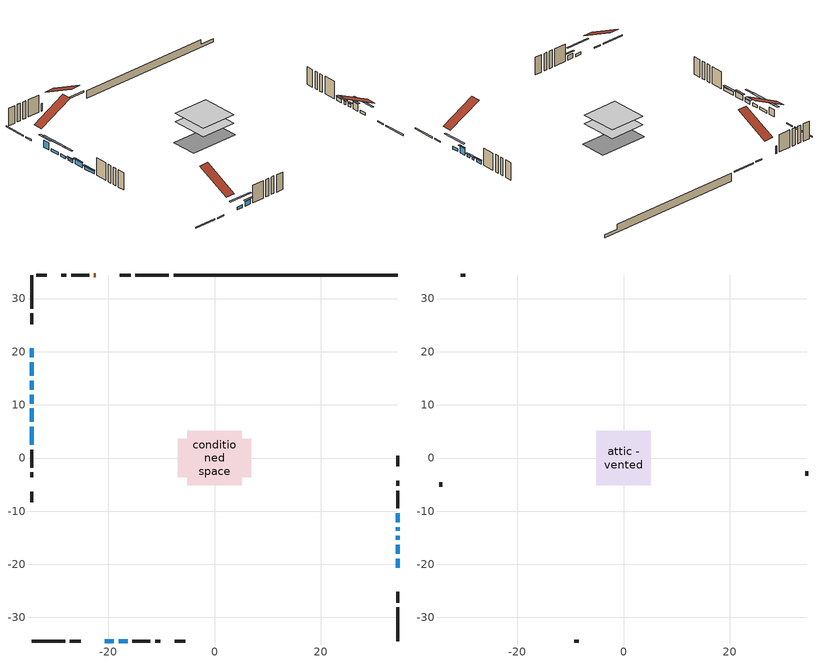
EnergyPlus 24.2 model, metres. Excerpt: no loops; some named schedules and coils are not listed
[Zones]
conditioned space
 floor adiabatic (AdiabaticFloorConstruction): -5.08,-5.08 -5.08,5.08 5.08,5.08 5.08,-5.08 z3.6
 floor foundation (Slab1 construction): -6.87,-3.64 -6.87,3.64 6.87,3.64 6.87,-3.64 z-0.97
 wall outside (RimJoist1 construction): -8.56,34.43 -14.87,34.43 / -34.43,-34.43 -28.12,-34.43 / -34.43,34.43 -34.43,28.12 / 34.43,-34.43 34.43,-28.12 z1.16:1.46
 wall outside (RimJoist2 construction): -15.8,34.43 -17.8,34.43 / -27.19,-34.43 -25.19,-34.43 / -34.43,27.19 -34.43,25.19 / 34.43,-27.19 34.43,-25.19 z1.16:1.46
 wall outside (AdiabaticWallConstruction 1): -22.34,34.43 -22.68,34.43 z1.16:3.19
 wall outside (AdiabaticWallConstruction): -34.43,20.65 -34.43,18.92 / 34.43,-18.04 34.43,-16.32 z1.16:3.14; 34.43,-20.65 34.43,-18.97 / -20.65,-34.43 -18.97,-34.43 / -34.43,17.99 -34.43,15.45 / -34.43,14.53 -34.43,12.85 z1.16:1.87; 34.43,-15.39 34.43,-14.62 / 34.43,-13.7 34.43,-13.03 / 34.43,-12.11 34.43,-10.43 z1.16:2.08; -18.04,-34.43 -16.37,-34.43 z1.16:2.48; -34.43,11.92 -34.43,10.24 z1.16:1.97; -34.43,9.31 -34.43,6.77 z1.16:2.63; -34.43,5.85 -34.43,2.49 z1.16:2.07
 wall outside (Wall1 construction): -23.61,34.43 -26.97,34.43 / -15.44,-34.43 -12.08,-34.43 / -34.43,1.56 -34.43,-1.79 / 34.43,-9.5 34.43,-6.14 z1.16:6.04
 wall outside (Wall2 construction): -27.9,34.43 -28.82,34.43 / -11.15,-34.43 -10.23,-34.43 / -34.43,-2.72 -34.43,-3.64 / 34.43,-5.21 34.43,-4.29 z1.16:6.04
 wall outside (Wall4 construction): -31.54,34.43 -33.5,34.43 / -7.51,-34.43 -5.55,-34.43 / -34.43,-6.36 -34.43,-8.33 / 34.43,-1.57 34.43,0.39 z1.16:6.04
 wall foundation (FoundationWall1 construction): -7.63,34.43,-0.97 -7.63,34.43,1.16 30.22,34.43,1.16 30.22,34.43,-0.12 34.43,34.43,-0.12 34.43,34.43,-0.97
 window (WindowConstruction 7): -34.43,20.65 -34.43,18.92 z1.16:3.14
 window (WindowConstruction 9): 34.43,-20.65 34.43,-18.97 z1.16:1.87
 window (WindowConstruction 10): -20.65,-34.43 -18.97,-34.43 z1.16:1.87
 window (WindowConstruction 11): -34.43,17.99 -34.43,15.45 z1.16:1.87
 window (WindowConstruction 12): -34.43,14.52 -34.43,12.85 z1.16:1.87
 window (WindowConstruction 8): 34.43,-18.04 34.43,-16.32 z1.16:3.14
 window (WindowConstruction): 34.43,-15.39 34.43,-14.62 z1.16:2.07
 window (WindowConstruction 1): 34.43,-13.7 34.43,-13.03 z1.16:2.07
 window (WindowConstruction 2): 34.43,-12.11 34.43,-10.43 z1.16:2.07
 window (WindowConstruction 3): -18.04,-34.43 -16.37,-34.43 z1.16:2.48
 window (WindowConstruction 4): -34.43,11.92 -34.43,10.24 z1.16:1.97
 window (WindowConstruction 5): -34.43,9.31 -34.43,6.77 z1.16:2.63
 window (WindowConstruction 6): -34.43,5.85 -34.43,2.49 z1.16:2.07
 door (Door): -22.34,34.43 -22.68,34.43 z1.16:3.19
 ceiling adiabatic (AdiabaticFloorConstruction): 5.08,-5.08 5.08,5.08 -5.08,5.08 -5.08,-5.08 z3.6
attic - vented
 floor to conditioned space (Floor1 construction Reversed): -5.08,-5.08 -5.08,5.08 5.08,5.08 5.08,-5.08 z6.04
 wall outside (Wall3 construction): -29.74,34.43 -30.61,34.43 / -9.3,-34.43 -8.44,-34.43 / -34.43,-4.57 -34.43,-5.44 / 34.43,-3.37 34.43,-2.5 z1.16:6.04
 roof outside (Roof1 construction): -21.41,34.43,6.04 -21.41,24.82,10.84 -18.73,24.82,10.84 -18.73,34.43,6.04; -21.58,-34.43,6.04 -21.58,-24.82,10.84 -24.27,-24.82,10.84 -24.27,-34.43,6.04; -34.43,21.58,6.04 -24.82,21.58,10.84 -24.82,24.27,10.84 -34.43,24.27,6.04; 34.43,-21.58,6.04 24.82,-21.58,10.84 24.82,-24.27,10.84 34.43,-24.27,6.04
shading: -34.43,17.7 -34.43,21.87 -35.04,21.87 -35.04,17.7 z4.36; 34.43,-16.33 34.43,-23.29 34.84,-23.29 34.84,-16.33 z4.51; -16.33,-34.43 -23.29,-34.43 -23.29,-34.84 -16.33,-34.84 z4.51; -34.43,12.81 -34.43,20.63 -34.84,20.63 -34.84,12.81 z4.51; -34.43,10.21 -34.43,17.16 -34.84,17.16 -34.84,10.21 z4.51; 34.43,-16.11 34.43,-18.24 34.84,-18.24 34.84,-16.11 z3.34; 34.43,-14.42 34.43,-15.59 34.84,-15.59 34.84,-14.42 z2.28; 34.43,-12.83 34.43,-13.9 34.84,-13.9 34.84,-12.83 z2.28; 34.43,-10.23 34.43,-12.31 34.84,-12.31 34.84,-10.23 z2.28; -15.86,-34.43 -18.55,-34.43 -18.55,-34.84 -15.86,-34.84 z2.99; -34.43,10.04 -34.43,12.12 -35.04,12.12 -35.04,10.04 z2.17; -34.43,6.57 -34.43,9.51 -34.84,9.51 -34.84,6.57 z2.83; -34.43,2.29 -34.43,6.05 -34.84,6.05 -34.84,2.29 z2.28
[Building]
Building 1: Terrain=Suburbs
[Site:Location]
Bathurst AP_NB: Latitude {deg}=47.63; Longitude {deg}=-65.74; Time Zone {hr}=-4; Elevation {m}=59; Keep Site Location Information=Yes
[Site:GroundTemperature:Shallow]
0.0375368, -2.14911, -2.32423, -1.28655, 2.87914, 7.02543, 10.62, 12.8971, 13.0906, 11.2385, 7.7356, 3.71651
[Site:WaterMainsTemperature]
Calculation Method=Schedule; Temperature Schedule=mains temperature schedule
[Material] Roughness=Rough; Thermal Absorptance=0.9
Name | Thickness {m} | Conductivity {W/m-K} | Density {kg/m3} | Specific Heat {J/kg-K} | Solar Absorptance | Visible Absorptance
asphalt or fiberglass shingles | 0.00635 | 0.162714 | 1121.4 | 1465.45 | 0.4 | 0.4
ceiling loosefill ins | 0.254 | 0.0480833 | 16.02 | 1046.75 | 0.7 | 0.7
ceiling stud and cavity | 0.1397 | 0.240414 | 65.682 | 1177.47 | 0.7 | 0.7
concrete 4.0 in. | 0.1016 | 1.803125 | 2242.8 | 837.4 | 0.7 | 0.7
concrete 8.0 in. | 0.2032 | 1.803125 | 2242.8 | 837.4 | 0.7 | 0.7
door material | 0.04445 | 0.0451087 | 512.64 | 1214.23 | 0.7 | 0.7
floor covering | 0.0127 | 0.0433444 | 54.468 | 1339.84 | 0.6 | 0.6
floor rigid ins; wall rigid ins | 0.512978 | 0.029427 | 32.04 | 1214.23 | 0.7 | 0.7
floor stud and cavity | 0.1397 | 1.75129 | 37.0049 | 1207.88 | 0.7 | 0.7
furniture material conditioned space 1 | 0.1524 | 0.115458 | 640.8 | 1214.23 | 0.6 | 0.6
gypsum board | 0.0127 | 0.160291 | 801 | 837.4 | 0.6 | 0.6
osb sheathing 0.5 in. | 0.0127 | 0.115458 | 512.64 | 1214.23 | 0.7 | 0.7
osb sheathing 0.75 in. | 0.01905 | 0.115458 | 512.64 | 1214.23 | 0.7 | 0.7
osb sheathing 2.0 in. | 0.0508 | 0.115458 | 512.64 | 1214.23 | 0.7 | 0.7
rim joist rigid ins | 0.051816 | 0.029427 | 32.04 | 1214.23 | 0.7 | 0.7
rim joist stud and cavity | 0.0508 | 0.0292424 | 125.044 | 1163.47 | 0.6 | 0.6
rim joist stud and cavity 1 | 0.0508 | 0.289717 | 125.044 | 1163.47 | 0.6 | 0.6
wall stud and cavity | 0.1397 | 0.0932297 | 139.0536 | 1170.24 | 0.7 | 0.7
wall stud and cavity 1 | 0.1397 | 0.0856786 | 139.0536 | 1170.24 | 0.7 | 0.7
wall stud and cavity 2 | 0.0889 | 6.1454 | 50.32683 | 1063.81 | 0.6 | 0.6
wall stud and cavity 3 | 0.1397 | 0.103639 | 139.0536 | 1170.24 | 0.7 | 0.7
wall stud and cavity 4 | 0.0889 | 0.380278 | 52.3479 | 1209.89 | 0.7 | 0.7
wall stud and cavity 5 | 0.0889 | 0.391764 | 83.0341 | 1211.67 | 0.7 | 0.7
wood siding | 0.0254 | 0.102417 | 544.68 | 1172.36 | 0.4 | 0.4
wood siding 1 | 0.00254 | 0.102417 | 544.68 | 1172.36 | 0.4 | 0.4
wood siding 2; wood siding 3; wood siding 4 | 0.0254 | 0.102417 | 544.68 | 1172.36 | 0.7 | 0.7
[WindowMaterial:SimpleGlazingSystem]
Name | U-Factor {W/m2-K} | Solar Heat Gain Coefficient
WindowMaterial | 3.03092 | 0.49
WindowMaterial 1 | 2.17354 | 0.44
WindowMaterial 2 | 2.038402 | 0.53
WindowMaterial 3 | 2.95426 | 0.6
WindowMaterial 4 | 2.93325 | 0.66
WindowMaterial 5 | 1.94528 | 0.59
WindowMaterial 6 | 2.88613 | 0.7
WindowMaterial 7 | 2.989467 | 0.54
WindowMaterial 8 | 2.97187 | 0.57
[Construction]
AdiabaticFloorConstruction: floor stud and cavity, floor rigid ins, osb sheathing 0.75 in., floor covering
AdiabaticWallConstruction: wood siding 3, wall rigid ins, wall stud and cavity 4, gypsum board
AdiabaticWallConstruction 1: wood siding 4, wall rigid ins, wall stud and cavity 4, gypsum board
Door: door material
Floor1 construction Reversed: gypsum board, ceiling stud and cavity, ceiling loosefill ins
FoundationWall1 construction: concrete 8.0 in.
furniture construction conditioned space 1: furniture material conditioned space 1
PartitionWallConstruction: gypsum board, wall stud and cavity 5, gypsum board
RimJoist1 construction: wood siding 2, osb sheathing 2.0 in., rim joist stud and cavity
RimJoist2 construction: wood siding 2, rim joist rigid ins, osb sheathing 2.0 in., rim joist stud and cavity 1
Roof1 construction: asphalt or fiberglass shingles
Slab1 construction: concrete 4.0 in.
Wall1 construction: wood siding, osb sheathing 0.5 in., wall stud and cavity, gypsum board
Wall2 construction: wood siding, osb sheathing 0.5 in., wall stud and cavity 1, gypsum board
Wall3 construction: wood siding 1, wall stud and cavity 2
Wall4 construction: wood siding, osb sheathing 0.5 in., wall stud and cavity 3, gypsum board
WindowConstruction: WindowMaterial
WindowConstruction 1: WindowMaterial 1
WindowConstruction 10; WindowConstruction 12; WindowConstruction 9: WindowMaterial 7
WindowConstruction 11: WindowMaterial 8
WindowConstruction 2; WindowConstruction 6: WindowMaterial 2
WindowConstruction 3: WindowMaterial 3
WindowConstruction 4: WindowMaterial 4
WindowConstruction 5: WindowMaterial 5
WindowConstruction 7; WindowConstruction 8: WindowMaterial 6
[Zone] Multiplier=1; Part of Total Floor Area=Yes
Name | Volume {m3}
attic - vented | 78.2668
conditioned space | 489.7
[Space]
Name | Zone | Volume {m3}
attic - vented 1 | attic - vented | 78.2668
conditioned space 1 | conditioned space | 489.7
[ZoneInfiltration:EffectiveLeakageArea]
infil attic - vented 1: Zone or Space=attic - vented 1; Schedule=Always On Discrete; Effective Air Leakage Area {cm2}=4132.4; Stack Coefficient=0.000673348; Wind Coefficient=1.75323e-05
[ZoneMixing]
whole house fan mix: Zone or Space=attic - vented; Schedule=Always On Continuous; Design Flow Rate Calculation Method=Flow/Zone; Design Flow Rate {m3/s}=0; Source Zone or Space=conditioned space
[SurfaceProperty:ExposedFoundationPerimeter]
Slab1: Exposed Perimeter Calculation Method=TotalExposedPerimeter; Total Exposed Perimeter {m}=42.063
[InternalMass] Zone or ZoneList=conditioned space; Space or SpaceList=conditioned space 1
Name | Construction | Surface Area {m2}
furniture mass conditioned space 1 | furniture construction conditioned space 1 | 81.3799
partition wall mass | PartitionWallConstruction | 203.45
[Lights]
interior lighting: Zone or ZoneList or Space or SpaceList=conditioned space 1; Schedule=interior lighting schedule; Design Level Calculation Method=LightingLevel; Lighting Level {W}=343.2; Return Air Fraction=0; Fraction Radiant=0.6; Fraction Visible=0.2; Fraction Replaceable=1
[People]
occupants: Zone or ZoneList or Space or SpaceList=conditioned space 1; Number of People Schedule=occupants schedule; Number of People Calculation Method=People; Number of People=3; Fraction Radiant=0.314171; Sensible Heat Fraction=0.56303; Activity Level Schedule=occupants activity schedule; Carbon Dioxide Generation Rate {m3/s-W}=0; Enable ASHRAE 55 Comfort Warnings=No; Mean Radiant Temperature Calculation Type=EnclosureAveraged
[ElectricEquipment] Zone or ZoneList or Space or SpaceList=conditioned space 1; Design Level Calculation Method=EquipmentLevel
Name | Schedule | Design Level {W} | Fraction Latent | Fraction Radiant | Fraction Lost
clothes dryer | clothes dryer schedule | 140.772 | 0.015 | 0.081 | 0.85
clothes washer | clothes washer schedule | 32.1985 | 0.03 | 0.162 | 0.7
cooking range | cooking range schedule | 215.147 | 0.08 | 0.432 | 0.2
dishwasher | dishwasher schedule | 66.8632 | 0.3 | 0.18 | 0.4
fridge | fridge schedule | 72.9452 | 0 | 0.6 | 0
mech vent bath fan 0 | mech vent bath fan 0 schedule | 50.2 | 0 | 0 | 1
mech vent bath fan 1 | mech vent bath fan 1 schedule | 50.2 | 0 | 0 | 1
mech vent house fan | mech vent house fan schedule | 0 | 0 | 0 | 1
mech vent house fan cfis | mech vent house fan cfis schedule | 0 | 0 | 0 | 0
misc plug loads | misc plug loads schedule | 494.7 | 0.045 | 0.513 | 0.1
whole house fan | Always On Discrete | 0 | 0 | 0 | 1
[OtherEquipment] Zone or ZoneList or Space or SpaceList=conditioned space 1; Design Level Calculation Method=EquipmentLevel
Name | Fuel Type | Schedule | Design Level {W} | Fraction Latent | Fraction Radiant | Fraction Lost
clothes dryer 1 | Electricity | clothes dryer schedule | 0 | 0.015 | 0.081 | 0.85
cooking range 1 | Electricity | cooking range schedule | 0 | 0.08 | 0.432 | 0.2
general water use latent | None | general water use schedule | 62.594 | 1 | 0 | 0
general water use sensible | None | general water use schedule | -61.6891 | 0 | 0.6 | 0
mech vent house fan latent load | None | Always On Discrete | 0 | 1 | 0 | 0
mech vent house fan sensible load | None | Always On Discrete | 0 | 0 | 0 | 0
water heater energy adjustment1 | Electricity | Always On Discrete | 0.01 | 0 | 0 | 1
[ZoneInfiltration:DesignFlowRate] Zone or ZoneList or Space or SpaceList=conditioned space 1; Schedule=Always On Discrete; Design Flow Rate Calculation Method=Flow/Zone; Design Flow Rate {m3/s}=0
infil flow; natural vent flow; whole house fan flow
[ZoneControl:Thermostat]
conditioned space Thermostat: Zone or ZoneList=conditioned space; Control Type Schedule=conditioned space Thermostat Schedule; Control 1=conditioned space temperature setpoint; Temperature Difference Between Cutout And Setpoint {deltaC}=0
[ThermostatSetpoint:DualSetpoint]
conditioned space temperature setpoint: Heating Setpoint Temperature Schedule=heating setpoint; Cooling Setpoint Temperature Schedule=cooling setpoint
[AirLoopHVAC:UnitarySystem]
unit heater unitary system: Control Type=Load; Controlling Zone or Thermostat Location=conditioned space; Dehumidification Control Type=None; Availability Schedule=Always On Discrete; Supply Fan=unit heater supply fan; Fan Placement=BlowThrough; Supply Air Fan Operating Mode Schedule=unit heater auto fan schedule; Heating Coil=unit heater htg coil; DX Heating Coil Sizing Ratio=1; Use DOAS DX Cooling Coil=No; Minimum Supply Air Temperature {C}=2; Latent Load Control=SensibleOnlyLoadControl; Cooling Supply Air Flow Rate Method=None; Heating Supply Air Flow Rate Method=SupplyAirFlowRate; Heating Supply Air Flow Rate {m3/s}=0.00141584; No Load Supply Air Flow Rate Method=SupplyAirFlowRate; No Load Supply Air Flow Rate {m3/s}=0; No Load Supply Air Flow Rate Control Set To Low Speed=Yes; Maximum Supply Air Temperature {C}=48.8889; Maximum Outdoor Dry-Bulb Temperature for Supplemental Heater Operation {C}=21; Ancillary On-Cycle Electric Power {W}=0; Ancillary Off-Cycle Electric Power {W}=0
[Zone equipment]
conditioned space: electric baseboard, unit heater unitary system
[Foundation:Kiva]
Foundation Kiva 1: Initial Indoor Air Temperature {C}=18; Wall Height Above Grade {m}=1.16001; Wall Depth Below Slab {m}=0.2032
[Foundation:Kiva:Settings]
Soil Conductivity {W/m-K}=0.849921; Soil Density {kg/m3}=1842.3; Soil Specific Heat {J/kg-K}=418.7; Ground Solar Absorptivity=0.9; Ground Thermal Absorptivity=0.9; Ground Surface Roughness {m}=0.03; Far-Field Width {m}=40; Deep-Ground Boundary Condition=ZeroFlux; Deep-Ground Depth {m}=40; Minimum Cell Dimension {m}=0.2; Maximum Cell Growth Coefficient=3; Simulation Timestep=Timestep
[Exterior:Lights]
exterior lighting: Schedule=exterior lighting schedule; Design Level {W}=75.6
[EnergyManagementSystem:Sensor] Output:Variable or Output:Meter Index Key=conditioned space
Name | Output:Variable or Output:Meter
conditioned_space_clg_unmet_s | Zone Cooling Setpoint Not Met Time
conditioned_space_htg_unmet_s | Zone Heating Setpoint Not Met Time
fridge_tin_s; tin_s; tin_s_1 | Zone Mean Air Temperature
tout_s | Zone Outdoor Air Drybulb Temperature
win_s | Zone Air Humidity Ratio
[Schedule:Constant]
Name | Hourly Value
Always On Continuous; mech vent house fan schedule; mech vent house fan cfis schedule; Always On Discrete | 1
occupants activity schedule | 117.228
fridge schedule; unit heater auto fan schedule | 0
[Schedule:Week:Daily]
interior lighting schedule Week Rule - Jan1-Jan27: interior lighting schedule day, interior lighting schedule day, interior lighting schedule day, interior lighting schedule day, interior lighting schedule day, interior lighting schedule day, interior lighting schedule day, interior lighting schedule default day, interior lighting schedule default day, interior lighting schedule default day, interior lighting schedule default day, interior lighting schedule default day
interior lighting schedule Week Rule - Jan28-Feb3: interior lighting schedule day, interior lighting schedule day, interior lighting schedule day, interior lighting schedule day, interior lighting schedule day 1, interior lighting schedule day 1, interior lighting schedule day 1, interior lighting schedule default day, interior lighting schedule default day, interior lighting schedule default day, interior lighting schedule default day, interior lighting schedule default day
interior lighting schedule Week Rule - Feb4-Feb24: interior lighting schedule day 1, interior lighting schedule day 1, interior lighting schedule day 1, interior lighting schedule day 1, interior lighting schedule day 1, interior lighting schedule day 1, interior lighting schedule day 1, interior lighting schedule default day, interior lighting schedule default day, interior lighting schedule default day, interior lighting schedule default day, interior lighting schedule default day
interior lighting schedule Week Rule - Feb25-Mar3: interior lighting schedule day 1, interior lighting schedule day 1, interior lighting schedule day 1, interior lighting schedule day 1, interior lighting schedule day 2, interior lighting schedule day 2, interior lighting schedule day 2, interior lighting schedule default day, interior lighting schedule default day, interior lighting schedule default day, interior lighting schedule default day, interior lighting schedule default day
interior lighting schedule Week Rule - Mar4-Mar31: interior lighting schedule day 2, interior lighting schedule day 2, interior lighting schedule day 2, interior lighting schedule day 2, interior lighting schedule day 2, interior lighting schedule day 2, interior lighting schedule day 2, interior lighting schedule default day, interior lighting schedule default day, interior lighting schedule default day, interior lighting schedule default day, interior lighting schedule default day
interior lighting schedule Week Rule - Apr1-Apr28: interior lighting schedule day 3, interior lighting schedule day 3, interior lighting schedule day 3, interior lighting schedule day 3, interior lighting schedule day 3, interior lighting schedule day 3, interior lighting schedule day 3, interior lighting schedule default day, interior lighting schedule default day, interior lighting schedule default day, interior lighting schedule default day, interior lighting schedule default day
interior lighting schedule Week Rule - Apr29-May5: interior lighting schedule day 3, interior lighting schedule day 3, interior lighting schedule day 4, interior lighting schedule day 4, interior lighting schedule day 4, interior lighting schedule day 4, interior lighting schedule day 4, interior lighting schedule default day, interior lighting schedule default day, interior lighting schedule default day, interior lighting schedule default day, interior lighting schedule default day
interior lighting schedule Week Rule - May6-May26: interior lighting schedule day 4, interior lighting schedule day 4, interior lighting schedule day 4, interior lighting schedule day 4, interior lighting schedule day 4, interior lighting schedule day 4, interior lighting schedule day 4, interior lighting schedule default day, interior lighting schedule default day, interior lighting schedule default day, interior lighting schedule default day, interior lighting schedule default day
interior lighting schedule Week Rule - May27-Jun2: interior lighting schedule day 4, interior lighting schedule day 4, interior lighting schedule day 4, interior lighting schedule day 4, interior lighting schedule day 4, interior lighting schedule day 5, interior lighting schedule day 5, interior lighting schedule default day, interior lighting schedule default day, interior lighting schedule default day, interior lighting schedule default day, interior lighting schedule default day
interior lighting schedule Week Rule - Jun3-Jun30: interior lighting schedule day 5, interior lighting schedule day 5, interior lighting schedule day 5, interior lighting schedule day 5, interior lighting schedule day 5, interior lighting schedule day 5, interior lighting schedule day 5, interior lighting schedule default day, interior lighting schedule default day, interior lighting schedule default day, interior lighting schedule default day, interior lighting schedule default day
interior lighting schedule Week Rule - Jul1-Jul28: interior lighting schedule day 6, interior lighting schedule day 6, interior lighting schedule day 6, interior lighting schedule day 6, interior lighting schedule day 6, interior lighting schedule day 6, interior lighting schedule day 6, interior lighting schedule default day, interior lighting schedule default day, interior lighting schedule default day, interior lighting schedule default day, interior lighting schedule default day
interior lighting schedule Week Rule - Jul29-Aug4: interior lighting schedule day 6, interior lighting schedule day 6, interior lighting schedule day 6, interior lighting schedule day 7, interior lighting schedule day 7, interior lighting schedule day 7, interior lighting schedule day 7, interior lighting schedule default day, interior lighting schedule default day, interior lighting schedule default day, interior lighting schedule default day, interior lighting schedule default day
interior lighting schedule Week Rule - Aug5-Aug25: interior lighting schedule day 7, interior lighting schedule day 7, interior lighting schedule day 7, interior lighting schedule day 7, interior lighting schedule day 7, interior lighting schedule day 7, interior lighting schedule day 7, interior lighting schedule default day, interior lighting schedule default day, interior lighting schedule default day, interior lighting schedule default day, interior lighting schedule default day
interior lighting schedule Week Rule - Aug26-Sep1: interior lighting schedule day 7, interior lighting schedule day 7, interior lighting schedule day 7, interior lighting schedule day 7, interior lighting schedule day 7, interior lighting schedule day 7, interior lighting schedule day 8, interior lighting schedule default day, interior lighting schedule default day, interior lighting schedule default day, interior lighting schedule default day, interior lighting schedule default day
interior lighting schedule Week Rule - Sep2-Sep29: interior lighting schedule day 8, interior lighting schedule day 8, interior lighting schedule day 8, interior lighting schedule day 8, interior lighting schedule day 8, interior lighting schedule day 8, interior lighting schedule day 8, interior lighting schedule default day, interior lighting schedule default day, interior lighting schedule default day, interior lighting schedule default day, interior lighting schedule default day
interior lighting schedule Week Rule - Sep30-Oct6: interior lighting schedule day 8, interior lighting schedule day 9, interior lighting schedule day 9, interior lighting schedule day 9, interior lighting schedule day 9, interior lighting schedule day 9, interior lighting schedule day 9, interior lighting schedule default day, interior lighting schedule default day, interior lighting schedule default day, interior lighting schedule default day, interior lighting schedule default day
interior lighting schedule Week Rule - Oct7-Oct27: interior lighting schedule day 9, interior lighting schedule day 9, interior lighting schedule day 9, interior lighting schedule day 9, interior lighting schedule day 9, interior lighting schedule day 9, interior lighting schedule day 9, interior lighting schedule default day, interior lighting schedule default day, interior lighting schedule default day, interior lighting schedule default day, interior lighting schedule default day
interior lighting schedule Week Rule - Oct28-Nov3: interior lighting schedule day 9, interior lighting schedule day 9, interior lighting schedule day 9, interior lighting schedule day 9, interior lighting schedule day 10, interior lighting schedule day 10, interior lighting schedule day 10, interior lighting schedule default day, interior lighting schedule default day, interior lighting schedule default day, interior lighting schedule default day, interior lighting schedule default day
interior lighting schedule Week Rule - Nov4-Nov24: interior lighting schedule day 10, interior lighting schedule day 10, interior lighting schedule day 10, interior lighting schedule day 10, interior lighting schedule day 10, interior lighting schedule day 10, interior lighting schedule day 10, interior lighting schedule default day, interior lighting schedule default day, interior lighting schedule default day, interior lighting schedule default day, interior lighting schedule default day
interior lighting schedule Week Rule - Nov25-Dec1: interior lighting schedule day 10, interior lighting schedule day 10, interior lighting schedule day 10, interior lighting schedule day 10, interior lighting schedule day 10, interior lighting schedule day 10, interior lighting schedule day 11, interior lighting schedule default day, interior lighting schedule default day, interior lighting schedule default day, interior lighting schedule default day, interior lighting schedule default day
interior lighting schedule Week Rule - Dec2-Dec31: interior lighting schedule day 11, interior lighting schedule day 11, interior lighting schedule day 11, interior lighting schedule day 11, interior lighting schedule day 11, interior lighting schedule day 11, interior lighting schedule day 11, interior lighting schedule default day, interior lighting schedule default day, interior lighting schedule default day, interior lighting schedule default day, interior lighting schedule default day
occupants schedule Week Rule - Jan1-Dec31: occupants schedule day, occupants schedule day, occupants schedule day, occupants schedule day, occupants schedule day, occupants schedule day, occupants schedule day, occupants schedule default day, occupants schedule default day, occupants schedule default day, occupants schedule default day, occupants schedule default day
clothes dryer schedule Week Rule - Jan1-Dec31: clothes dryer schedule day, clothes dryer schedule day, clothes dryer schedule day, clothes dryer schedule day, clothes dryer schedule day, clothes dryer schedule day, clothes dryer schedule day, clothes dryer schedule default day, clothes dryer schedule default day, clothes dryer schedule default day, clothes dryer schedule default day, clothes dryer schedule default day
clothes washer schedule Week Rule - Jan1-Dec31: clothes washer schedule day, clothes washer schedule day, clothes washer schedule day, clothes washer schedule day, clothes washer schedule day, clothes washer schedule day, clothes washer schedule day, clothes washer schedule default day, clothes washer schedule default day, clothes washer schedule default day, clothes washer schedule default day, clothes washer schedule default day
cooking range schedule Week Rule - Jan1-Dec31: cooking range schedule day, cooking range schedule day, cooking range schedule day, cooking range schedule day, cooking range schedule day, cooking range schedule day, cooking range schedule day, cooking range schedule default day, cooking range schedule default day, cooking range schedule default day, cooking range schedule default day, cooking range schedule default day
dishwasher schedule Week Rule - Jan1-Dec31: dishwasher schedule day, dishwasher schedule day, dishwasher schedule day, dishwasher schedule day, dishwasher schedule day, dishwasher schedule day, dishwasher schedule day, dishwasher schedule default day, dishwasher schedule default day, dishwasher schedule default day, dishwasher schedule default day, dishwasher schedule default day
mech vent bath fan 0 schedule Week Rule - Jan1-Dec31: mech vent bath fan 0 schedule day, mech vent bath fan 0 schedule day, mech vent bath fan 0 schedule day, mech vent bath fan 0 schedule day, mech vent bath fan 0 schedule day, mech vent bath fan 0 schedule day, mech vent bath fan 0 schedule day, mech vent bath fan 0 schedule default day, mech vent bath fan 0 schedule default day, mech vent bath fan 0 schedule default day, mech vent bath fan 0 schedule default day, mech vent bath fan 0 schedule default day
mech vent bath fan 1 schedule Week Rule - Jan1-Dec31: mech vent bath fan 1 schedule day, mech vent bath fan 1 schedule day, mech vent bath fan 1 schedule day, mech vent bath fan 1 schedule day, mech vent bath fan 1 schedule day, mech vent bath fan 1 schedule day, mech vent bath fan 1 schedule day, mech vent bath fan 1 schedule default day, mech vent bath fan 1 schedule default day, mech vent bath fan 1 schedule default day, mech vent bath fan 1 schedule default day, mech vent bath fan 1 schedule default day
misc plug loads schedule Week Rule - Jan1-Dec31: misc plug loads schedule day, misc plug loads schedule day, misc plug loads schedule day, misc plug loads schedule day, misc plug loads schedule day, misc plug loads schedule day, misc plug loads schedule day, misc plug loads schedule default day, misc plug loads schedule default day, misc plug loads schedule default day, misc plug loads schedule default day, misc plug loads schedule default day
general water use schedule Week Rule - Jan1-Dec31: general water use schedule day, general water use schedule day, general water use schedule day, general water use schedule day, general water use schedule day, general water use schedule day, general water use schedule day, general water use schedule default day, general water use schedule default day, general water use schedule default day, general water use schedule default day, general water use schedule default day
exterior lighting schedule Week Rule - Jan1-Jan27: exterior lighting schedule day, exterior lighting schedule day, exterior lighting schedule day, exterior lighting schedule day, exterior lighting schedule day, exterior lighting schedule day, exterior lighting schedule day, exterior lighting schedule default day, exterior lighting schedule default day, exterior lighting schedule default day, exterior lighting schedule default day, exterior lighting schedule default day
exterior lighting schedule Week Rule - Jan28-Feb3: exterior lighting schedule day, exterior lighting schedule day, exterior lighting schedule day, exterior lighting schedule day, exterior lighting schedule day 1, exterior lighting schedule day 1, exterior lighting schedule day 1, exterior lighting schedule default day, exterior lighting schedule default day, exterior lighting schedule default day, exterior lighting schedule default day, exterior lighting schedule default day
exterior lighting schedule Week Rule - Feb4-Feb24: exterior lighting schedule day 1, exterior lighting schedule day 1, exterior lighting schedule day 1, exterior lighting schedule day 1, exterior lighting schedule day 1, exterior lighting schedule day 1, exterior lighting schedule day 1, exterior lighting schedule default day, exterior lighting schedule default day, exterior lighting schedule default day, exterior lighting schedule default day, exterior lighting schedule default day
exterior lighting schedule Week Rule - Feb25-Mar3: exterior lighting schedule day 1, exterior lighting schedule day 1, exterior lighting schedule day 1, exterior lighting schedule day 1, exterior lighting schedule day 2, exterior lighting schedule day 2, exterior lighting schedule day 2, exterior lighting schedule default day, exterior lighting schedule default day, exterior lighting schedule default day, exterior lighting schedule default day, exterior lighting schedule default day
exterior lighting schedule Week Rule - Mar4-Mar31: exterior lighting schedule day 2, exterior lighting schedule day 2, exterior lighting schedule day 2, exterior lighting schedule day 2, exterior lighting schedule day 2, exterior lighting schedule day 2, exterior lighting schedule day 2, exterior lighting schedule default day, exterior lighting schedule default day, exterior lighting schedule default day, exterior lighting schedule default day, exterior lighting schedule default day
exterior lighting schedule Week Rule - Apr1-Apr28: exterior lighting schedule day 3, exterior lighting schedule day 3, exterior lighting schedule day 3, exterior lighting schedule day 3, exterior lighting schedule day 3, exterior lighting schedule day 3, exterior lighting schedule day 3, exterior lighting schedule default day, exterior lighting schedule default day, exterior lighting schedule default day, exterior lighting schedule default day, exterior lighting schedule default day
exterior lighting schedule Week Rule - Apr29-May5: exterior lighting schedule day 3, exterior lighting schedule day 3, exterior lighting schedule day 4, exterior lighting schedule day 4, exterior lighting schedule day 4, exterior lighting schedule day 4, exterior lighting schedule day 4, exterior lighting schedule default day, exterior lighting schedule default day, exterior lighting schedule default day, exterior lighting schedule default day, exterior lighting schedule default day
exterior lighting schedule Week Rule - May6-May26: exterior lighting schedule day 4, exterior lighting schedule day 4, exterior lighting schedule day 4, exterior lighting schedule day 4, exterior lighting schedule day 4, exterior lighting schedule day 4, exterior lighting schedule day 4, exterior lighting schedule default day, exterior lighting schedule default day, exterior lighting schedule default day, exterior lighting schedule default day, exterior lighting schedule default day
exterior lighting schedule Week Rule - May27-Jun2: exterior lighting schedule day 4, exterior lighting schedule day 4, exterior lighting schedule day 4, exterior lighting schedule day 4, exterior lighting schedule day 4, exterior lighting schedule day 5, exterior lighting schedule day 5, exterior lighting schedule default day, exterior lighting schedule default day, exterior lighting schedule default day, exterior lighting schedule default day, exterior lighting schedule default day
exterior lighting schedule Week Rule - Jun3-Jun30: exterior lighting schedule day 5, exterior lighting schedule day 5, exterior lighting schedule day 5, exterior lighting schedule day 5, exterior lighting schedule day 5, exterior lighting schedule day 5, exterior lighting schedule day 5, exterior lighting schedule default day, exterior lighting schedule default day, exterior lighting schedule default day, exterior lighting schedule default day, exterior lighting schedule default day
[Schedule:Year]
interior lighting schedule: interior lighting schedule Week Rule - Jan1-Jan27, 1, 1, 1, 27, interior lighting schedule Week Rule - Jan28-Feb3, 1, 28, 2, 3, interior lighting schedule Week Rule - Feb4-Feb24, 2, 4, 2, 24, interior lighting schedule Week Rule - Feb25-Mar3, 2, 25, 3, 3, interior lighting schedule Week Rule - Mar4-Mar31, 3, 4, 3, 31, interior lighting schedule Week Rule - Apr1-Apr28, 4, 1, 4, 28, interior lighting schedule Week Rule - Apr29-May5, 4, 29, 5, 5, interior lighting schedule Week Rule - May6-May26, 5, 6, 5, 26, interior lighting schedule Week Rule - May27-Jun2, 5, 27, 6, 2, interior lighting schedule Week Rule - Jun3-Jun30, 6, 3, 6, 30, interior lighting schedule Week Rule - Jul1-Jul28, 7, 1, 7, 28, interior lighting schedule Week Rule - Jul29-Aug4, 7, 29, 8, 4, interior lighting schedule Week Rule - Aug5-Aug25, 8, 5, 8, 25, interior lighting schedule Week Rule - Aug26-Sep1, 8, 26, 9, 1, interior lighting schedule Week Rule - Sep2-Sep29, 9, 2, 9, 29, interior lighting schedule Week Rule - Sep30-Oct6, 9, 30, 10, 6, interior lighting schedule Week Rule - Oct7-Oct27, 10, 7, 10, 27, interior lighting schedule Week Rule - Oct28-Nov3, 10, 28, 11, 3, interior lighting schedule Week Rule - Nov4-Nov24, 11, 4, 11, 24, interior lighting schedule Week Rule - Nov25-Dec1, 11, 25, 12, 1, interior lighting schedule Week Rule - Dec2-Dec31, 12, 2, 12, 31
occupants schedule: occupants schedule Week Rule - Jan1-Dec31, 1, 1, 12, 31
clothes dryer schedule: clothes dryer schedule Week Rule - Jan1-Dec31, 1, 1, 12, 31
clothes washer schedule: clothes washer schedule Week Rule - Jan1-Dec31, 1, 1, 12, 31
cooking range schedule: cooking range schedule Week Rule - Jan1-Dec31, 1, 1, 12, 31
dishwasher schedule: dishwasher schedule Week Rule - Jan1-Dec31, 1, 1, 12, 31
mech vent bath fan 0 schedule: mech vent bath fan 0 schedule Week Rule - Jan1-Dec31, 1, 1, 12, 31
mech vent bath fan 1 schedule: mech vent bath fan 1 schedule Week Rule - Jan1-Dec31, 1, 1, 12, 31
misc plug loads schedule: misc plug loads schedule Week Rule - Jan1-Dec31, 1, 1, 12, 31
general water use schedule: general water use schedule Week Rule - Jan1-Dec31, 1, 1, 12, 31
exterior lighting schedule: exterior lighting schedule Week Rule - Jan1-Jan27, 1, 1, 1, 27, exterior lighting schedule Week Rule - Jan28-Feb3, 1, 28, 2, 3, exterior lighting schedule Week Rule - Feb4-Feb24, 2, 4, 2, 24, exterior lighting schedule Week Rule - Feb25-Mar3, 2, 25, 3, 3, exterior lighting schedule Week Rule - Mar4-Mar31, 3, 4, 3, 31, exterior lighting schedule Week Rule - Apr1-Apr28, 4, 1, 4, 28, exterior lighting schedule Week Rule - Apr29-May5, 4, 29, 5, 5, exterior lighting schedule Week Rule - May6-May26, 5, 6, 5, 26, exterior lighting schedule Week Rule - May27-Jun2, 5, 27, 6, 2, exterior lighting schedule Week Rule - Jun3-Jun30, 6, 3, 6, 30, exterior lighting schedule Week Rule - Jul1-Jul28, 7, 1, 7, 28, exterior lighting schedule Week Rule - Jul29-Aug4, 7, 29, 8, 4, exterior lighting schedule Week Rule - Aug5-Aug25, 8, 5, 8, 25, exterior lighting schedule Week Rule - Aug26-Sep1, 8, 26, 9, 1, exterior lighting schedule Week Rule - Sep2-Sep29, 9, 2, 9, 29, exterior lighting schedule Week Rule - Sep30-Oct6, 9, 30, 10, 6, exterior lighting schedule Week Rule - Oct7-Oct27, 10, 7, 10, 27, exterior lighting schedule Week Rule - Oct28-Nov3, 10, 28, 11, 3, exterior lighting schedule Week Rule - Nov4-Nov24, 11, 4, 11, 24, exterior lighting schedule Week Rule - Nov25-Dec1, 11, 25, 12, 1, exterior lighting schedule Week Rule - Dec2-Dec31, 12, 2, 12, 31
[Schedule:Compact]
conditioned space Thermostat Schedule: Through: 12/31, For: AllDays, Until: 24:00, 4
mains temperature schedule: Through: 01/01, For: AllDays, Until: 24:00, 5.18111, Through: 01/02, For: AllDays, Until: 24:00, 5.11, Through: 01/03, For: AllDays, Until: 24:00, 5.04056, Through: 01/04, For: AllDays, Until: 24:00, 4.97167, Through: 01/05, For: AllDays, Until: 24:00, 4.90389, Through: 01/06, For: AllDays, Until: 24:00, 4.83722, Through: 01/07, For: AllDays, Until: 24:00, 4.77167, Through: 01/08, For: AllDays, Until: 24:00, 4.70722, Through: 01/09, For: AllDays, Until: 24:00, 4.64389, Through: 01/10, For: AllDays, Until: 24:00, 4.58167, Through: 01/11, For: AllDays, Until: 24:00, 4.52056, Through: 01/12, For: AllDays, Until: 24:00, 4.46111, Through: 01/13, For: AllDays, Until: 24:00, 4.40222, Through: 01/14, For: AllDays, Until: 24:00, 4.345, Through: 01/15, For: AllDays, Until: 24:00, 4.28889, Through: 01/16, For: AllDays, Until: 24:00, 4.23389, Through: 01/17, For: AllDays, Until: 24:00, 4.18056, Through: 01/18, For: AllDays, Until: 24:00, 4.12833, Through: 01/19, For: AllDays, Until: 24:00, 4.07722, Through: 01/20, For: AllDays, Until: 24:00, 4.02778, Through: 01/21, For: AllDays, Until: 24:00, 3.97944, Through: 01/22, For: AllDays, Until: 24:00, 3.93222, Through: 01/23, For: AllDays, Until: 24:00, 3.88667, Through: 01/24, For: AllDays, Until: 24:00, 3.84278, Through: 01/25, For: AllDays, Until: 24:00, 3.8, Through: 01/26, For: AllDays, Until: 24:00, 3.75889, Through: 01/27, For: AllDays, Until: 24:00, 3.71889, Through: 01/28, For: AllDays, Until: 24:00, 3.68, Through: 01/29, For: AllDays, Until: 24:00, 3.64333, Through: 01/30, For: AllDays, Until: 24:00, 3.60722, Through: 01/31, For: AllDays, Until: 24:00, 3.57333, Through: 02/01, For: AllDays, Until: 24:00, 3.54056, Through: 02/02, For: AllDays, Until: 24:00, 3.50944, Through: 02/03, For: AllDays, Until: 24:00, 3.48, Through: 02/04, For: AllDays, Until: 24:00, 3.45167, Through: 02/05, For: AllDays, Until: 24:00, 3.425, Through: 02/06, For: AllDays, Until: 24:00, 3.39944, Through: 02/07, For: AllDays, Until: 24:00, 3.37611, Through: 02/08, For: AllDays, Until: 24:00, 3.35389, Through: 02/09, For: AllDays, Until: 24:00, 3.33333, Through: 02/10, For: AllDays, Until: 24:00, 3.31444, Through: 02/11, For: AllDays, Until: 24:00, 3.29667, Through: 02/12, For: AllDays, Until: 24:00, 3.28111, Through: 02/13, For: AllDays, Until: 24:00, 3.26667, Through: 02/14, For: AllDays, Until: 24:00, 3.25389, Through: 02/15, For: AllDays, Until: 24:00, 3.24278, Through: 02/16, For: AllDays, Until: 24:00, 3.23278, Through: 02/17, For: AllDays, Until: 24:00, 3.225, Through: 02/18, For: AllDays, Until: 24:00, 3.21833, Through: 02/19, For: AllDays, Until: 24:00, 3.21333, Through: 02/20, For: AllDays, Until: 24:00, 3.21, Through: 02/21, For: AllDays, Until: 24:00, 3.20833, Through: 02/22, For: AllDays, Until: 24:00, 3.20833, Through: 02/23, For: AllDays, Until: 24:00, 3.20944, Through: 02/24, For: AllDays, Until: 24:00, 3.21278, Through: 02/25, For: AllDays, Until: 24:00, 3.21722, Through: 02/26, For: AllDays, Until: 24:00, 3.22333, Through: 02/27, For: AllDays, Until: 24:00, 3.23111, Through: 02/28, For: AllDays, Until: 24:00, 3.24056, Through: 03/01, For: AllDays, Until: 24:00, 3.25111, Through: 03/02, For: AllDays, Until: 24:00, 3.26389, Through: 03/03, For: AllDays, Until: 24:00, 3.27778, Through: 03/04, For: AllDays, Until: 24:00, 3.29333, Through: 03/05, For: AllDays, Until: 24:00, 3.31056, Through: 03/06, For: AllDays, Until: 24:00, 3.32944, Through: 03/07, For: AllDays, Until: 24:00, 3.34944, Through: 03/08, For: AllDays, Until: 24:00, 3.37111, Through: 03/09, For: AllDays, Until: 24:00, 3.39444, Through: 03/10, For: AllDays, Until: 24:00, 3.41944, Through: 03/11, For: AllDays, Until: 24:00, 3.44611, Through: 03/12, For: AllDays, Until: 24:00, 3.47389, Through: 03/13, For: AllDays, Until: 24:00, 3.50333, Through: 03/14, For: AllDays, Until: 24:00, 3.53389, Through: 03/15, For: AllDays, Until: 24:00, 3.56667, Through: 03/16, For: AllDays, Until: 24:00, 3.60056, Through: 03/17, For: AllDays, Until: 24:00, 3.63556, Through: 03/18, For: AllDays, Until: 24:00, 3.67222, Through: 03/19, For: AllDays, Until: 24:00, 3.71056, Through: 03/20, For: AllDays, Until: 24:00, 3.75056, Through: 03/21, For: AllDays, Until: 24:00, 3.79111, Through: 03/22, For: AllDays, Until: 24:00, 3.83389, Through: 03/23, For: AllDays, Until: 24:00, 3.87778, Through: 03/24, For: AllDays, Until: 24:00, 3.92278, Through: 03/25, For: AllDays, Until: 24:00, 3.96944, Through: 03/26, For: AllDays, Until: 24:00, 4.01778, Through: 03/27, For: AllDays, Until: 24:00, 4.06722, Through: 03/28, For: AllDays, Until: 24:00, 4.11778, Through: 03/29, For: AllDays, Until: 24:00, 4.16944, Through: 03/30, For: AllDays, Until: 24:00, 4.22278, Through: 03/31, For: AllDays, Until: 24:00, 4.27778, Through: 04/01, For: AllDays, Until: 24:00, 4.33333, Through: 04/02, For: AllDays, Until: 24:00, 4.39056, Through: 04/03, For: AllDays, Until: 24:00, 4.44889, Through: 04/04, For: AllDays, Until: 24:00, 4.50833, Through: 04/05, For: AllDays, Until: 24:00, 4.56889, Through: 04/06, For: AllDays, Until: 24:00, 4.63111, Through: 04/07, For: AllDays, Until: 24:00, 4.69389, Through: 04/08, For: AllDays, Until: 24:00, 4.75833, Through: 04/09, For: AllDays, Until: 24:00, 4.82333, Through: 04/10, For: AllDays, Until: 24:00, 4.89, Through: 04/11, For: AllDays, Until: 24:00, 4.95778, Through: 04/12, For: AllDays, Until: 24:00, 5.02611, Through: 04/13, For: AllDays, Until: 24:00, 5.09556, Through: 04/14, For: AllDays, Until: 24:00, 5.16667, Through: 04/15, For: AllDays, Until: 24:00, 5.23833, Through: 04/16, For: AllDays, Until: 24:00, 5.31056, Through: 04/17, For: AllDays, Until: 24:00, 5.38444, Through: 04/18, For: AllDays, Until: 24:00, 5.45889, Through: 04/19, For: AllDays, Until: 24:00, 5.53444, Through: 04/20, For: AllDays, Until: 24:00, 5.61056, Through: 04/21, For: AllDays, Until: 24:00, 5.68778, Through: 04/22, For: AllDays, Until: 24:00, 5.76611, Through: 04/23, For: AllDays, Until: 24:00, 5.845, Through: 04/24, For: AllDays, Until: 24:00, 5.92444, Through: 04/25, For: AllDays, Until: 24:00, 6.005, Through: 04/26, For: AllDays, Until: 24:00, 6.08667, Through: 04/27, For: AllDays, Until: 24:00, 6.16833, Through: 04/28, For: AllDays, Until: 24:00, 6.25111, Through: 04/29, For: AllDays, Until: 24:00, 6.33444, Through: 04/30, For: AllDays, Until: 24:00, 6.41833, Through: 05/01, For: AllDays, Until: 24:00, 6.50333, Through: 05/02, For: AllDays, Until: 24:00, 6.58833, Through: 05/03, For: AllDays, Until: 24:00, 6.67444, Through: 05/04, For: AllDays, Until: 24:00, 6.76056, Through: 05/05, For: AllDays, Until: 24:00, 6.84778, Through: 05/06, For: AllDays, Until: 24:00, 6.935, Through: 05/07, For: AllDays, Until: 24:00, 7.02278, Through: 05/08, For: AllDays, Until: 24:00, 7.11111, Through: 05/09, For: AllDays, Until: 24:00, 7.2, Through: 05/10, For: AllDays, Until: 24:00, 7.28944, Through: 05/11, For: AllDays, Until: 24:00, 7.37889, Through: 05/12, For: AllDays, Until: 24:00, 7.46889, Through: 05/13, For: AllDays, Until: 24:00, 7.55889, Through: 05/14, For: AllDays, Until: 24:00, 7.64944, Through: 05/15, For: AllDays, Until: 24:00, 7.74056, Through: 05/16, For: AllDays, Until: 24:00, 7.83111, Through: 05/17, For: AllDays, Until: 24:00, 7.92278, Through: 05/18, For: AllDays, Until: 24:00, 8.01389, Through: 05/19, For: AllDays, Until: 24:00, 8.10556, Through: 05/20, For: AllDays, Until: 24:00, 8.19722, Through: 05/21, For: AllDays, Until: 24:00, 8.28944, Through: 05/22, For: AllDays, Until: 24:00, 8.38111, Through: 05/23, For: AllDays, Until: 24:00, 8.47333, Through: 05/24, For: AllDays, Until: 24:00, 8.565, Through: 05/25, For: AllDays, Until: 24:00, 8.65722, Through: 05/26, For: AllDays, Until: 24:00, 8.74889, Through: 05/27, For: AllDays, Until: 24:00, 8.84111, Through: 05/28, For: AllDays, Until: 24:00, 8.93278, Through: 05/29, For: AllDays, Until: 24:00, 9.02444, Through: 05/30, For: AllDays, Until: 24:00, 9.11611, Through: 05/31, For: AllDays, Until: 24:00, 9.20722, Through: 06/01, For: AllDays, Until: 24:00, 9.29889, Through: 06/02, For: AllDays, Until: 24:00, 9.38944, Through: 06/03, For: AllDays, Until: 24:00, 9.48056, Through: 06/04, For: AllDays, Until: 24:00, 9.57111, Through: 06/05, For: AllDays, Until: 24:00, 9.66111, Through: 06/06, For: AllDays, Until: 24:00, 9.75111, Through: 06/07, For: AllDays, Until: 24:00, 9.84056, Through: 06/08, For: AllDays, Until: 24:00, 9.92944, Through: 06/09, For: AllDays, Until: 24:00, 10.0183, Through: 06/10, For: AllDays, Until: 24:00, 10.1067, Through: 06/11, For: AllDays, Until: 24:00, 10.1944, Through: 06/12, For: AllDays, Until: 24:00, 10.2817, Through: 06/13, For: AllDays, Until: 24:00, 10.3683, Through: 06/14, For: AllDays, Until: 24:00, 10.4544, Through: 06/15, For: AllDays, Until: 24:00, 10.5406, Through: 06/16, For: AllDays, Until: 24:00, 10.6256, Through: 06/17, For: AllDays, Until: 24:00, 10.71, Through: 06/18, For: AllDays, Until: 24:00, 10.7939, Through: 06/19, For: AllDays, Until: 24:00, 10.8772, Through: 06/20, For: AllDays, Until: 24:00, 10.9594, Through: 06/21, For: AllDays, Until: 24:00, 11.0411, Through: 06/22, For: AllDays, Until: 24:00, 11.1222, Through: 06/23, For: AllDays, Until: 24:00, 11.2028, Through: 06/24, For: AllDays, Until: 24:00, 11.2822, Through: 06/25, For: AllDays, Until: 24:00, 11.3611, Through: 06/26, For: AllDays, Until: 24:00, 11.4389, Through: 06/27, For: AllDays, Until: 24:00, 11.5156, Through: 06/28, For: AllDays, Until: 24:00, 11.5917, Through: 06/29, For: AllDays, Until: 24:00, 11.6672, Through: 06/30, For: AllDays, Until: 24:00, 11.7417, Through: 07/01, For: AllDays, Until: 24:00, 11.815, Through: 07/02, For: AllDays, Until: 24:00, 11.8872, Through: 07/03, For: AllDays, Until: 24:00, 11.9589, Through: 07/04, For: AllDays, Until: 24:00, 12.0289, Through: 07/05, For: AllDays, Until: 24:00, 12.0983, Through: 07/06, For: AllDays, Until: 24:00, 12.1667, Through: 07/07, For: AllDays, Until: 24:00, 12.2344, Through: 07/08, For: AllDays, Until: 24:00, 12.3006, Through: 07/09, For: AllDays, Until: 24:00, 12.3656, Through: 07/10, For: AllDays, Until: 24:00, 12.4294, Through: 07/11, For: AllDays, Until: 24:00, 12.4922, Through: 07/12, For: AllDays, Until: 24:00, 12.5539, Through: 07/13, For: AllDays, Until: 24:00, 12.6144, Through: 07/14, For: AllDays, Until: 24:00, 12.6733, Through: 07/15, For: AllDays, Until: 24:00, 12.7317, Through: 07/16, For: AllDays, Until: 24:00, 12.7883, Through: 07/17, For: AllDays, Until: 24:00, 12.8439, Through: 07/18, For: AllDays, Until: 24:00, 12.8983, Through: 07/19, For: AllDays, Until: 24:00, 12.9511, Through: 07/20, For: AllDays, Until: 24:00, 13.0028, Through: 07/21, For: AllDays, Until: 24:00, 13.0533, Through: 07/22, For: AllDays, Until: 24:00, 13.1022, Through: 07/23, For: AllDays, Until: 24:00, 13.15, Through: 07/24, For: AllDays, Until: 24:00, 13.1961, Through: 07/25, For: AllDays, Until: 24:00, 13.2411, Through: 07/26, For: AllDays, Until: 24:00, 13.2844, Through: 07/27, For: AllDays, Until: 24:00, 13.3267, Through: 07/28, For: AllDays, Until: 24:00, 13.3678, Through: 07/29, For: AllDays, Until: 24:00, 13.4067, Through: 07/30, For: AllDays, Until: 24:00, 13.4444, Through: 07/31, For: AllDays, Until: 24:00, 13.4811, Through: 08/01, For: AllDays, Until: 24:00, 13.5161, Through: 08/02, For: AllDays, Until: 24:00, 13.5494, Through: 08/03, For: AllDays, Until: 24:00, 13.5817, Through: 08/04, For: AllDays, Until: 24:00, 13.6122, Through: 08/05, For: AllDays, Until: 24:00, 13.6411, Through: 08/06, For: AllDays, Until: 24:00, 13.6689, Through: 08/07, For: AllDays, Until: 24:00, 13.695, Through: 08/08, For: AllDays, Until: 24:00, 13.7194, Through: 08/09, For: AllDays, Until: 24:00, 13.7422, Through: 08/10, For: AllDays, Until: 24:00, 13.7639, Through: 08/11, For: AllDays, Until: 24:00, 13.7833, Through: 08/12, For: AllDays, Until: 24:00, 13.8017, Through: 08/13, For: AllDays, Until: 24:00, 13.8189, Through: 08/14, For: AllDays, Until: 24:00, 13.8339, Through: 08/15, For: AllDays, Until: 24:00, 13.8478, Through: 08/16, For: AllDays, Until: 24:00, 13.8594, Through: 08/17, For: AllDays, Until: 24:00, 13.87, Through: 08/18, For: AllDays, Until: 24:00, 13.8789, Through: 08/19, For: AllDays, Until: 24:00, 13.8867, Through: 08/20, For: AllDays, Until: 24:00, 13.8922, Through: 08/21, For: AllDays, Until: 24:00, 13.8967, Through: 08/22, For: AllDays, Until: 24:00, 13.8989, Through: 08/23, For: AllDays, Until: 24:00, 13.9, Through: 08/24, For: AllDays, Until: 24:00, 13.8994, Through: 08/25, For: AllDays, Until: 24:00, 13.8972, Through: 08/26, For: AllDays, Until: 24:00, 13.8939, Through: 08/27, For: AllDays, Until: 24:00, 13.8883, Through: 08/28, For: AllDays, Until: 24:00, 13.8817, Through: 08/29, For: AllDays, Until: 24:00, 13.8733, Through: 08/30, For: AllDays, Until: 24:00, 13.8633, Through: 08/31, For: AllDays, Until: 24:00, 13.8517, Through: 09/01, For: AllDays, Until: 24:00, 13.8383, Through: 09/02, For: AllDays, Until: 24:00, 13.8239, Through: 09/03, For: AllDays, Until: 24:00, 13.8072, Through: 09/04, For: AllDays, Until: 24:00, 13.7894, Through: 09/05, For: AllDays, Until: 24:00, 13.77, Through: 09/06, For: AllDays, Until: 24:00, 13.7489, Through: 09/07, For: AllDays, Until: 24:00, 13.7267, Through: 09/08, For: AllDays, Until: 24:00, 13.7028, Through: 09/09, For: AllDays, Until: 24:00, 13.6772, Through: 09/10, For: AllDays, Until: 24:00, 13.65, Through: 09/11, For: AllDays, Until: 24:00, 13.6217, Through: 09/12, For: AllDays, Until: 24:00, 13.5917, Through: 09/13, For: AllDays, Until: 24:00, 13.56, Through: 09/14, For: AllDays, Until: 24:00, 13.5267, Through: 09/15, For: AllDays, Until: 24:00, 13.4922, Through: 09/16, For: AllDays, Until: 24:00, 13.4567, Through: 09/17, For: AllDays, Until: 24:00, 13.4189, Through: 09/18, For: AllDays, Until: 24:00, 13.38, Through: 09/19, For: AllDays, Until: 24:00, 13.34, Through: 09/20, For: AllDays, Until: 24:00, 13.2983, Through: 09/21, For: AllDays, Until: 24:00, 13.255, Through: 09/22, For: AllDays, Until: 24:00, 13.2106, Through: 09/23, For: AllDays, Until: 24:00, 13.1644, Through: 09/24, For: AllDays, Until: 24:00, 13.1172, Through: 09/25, For: AllDays, Until: 24:00, 13.0689, Through: 09/26, For: AllDays, Until: 24:00, 13.0189, Through: 09/27, For: AllDays, Until: 24:00, 12.9678, Through: 09/28, For: AllDays, Until: 24:00, 12.915, Through: 09/29, For: AllDays, Until: 24:00, 12.8611, Through: 09/30, For: AllDays, Until: 24:00, 12.8061, Through: 10/01, For: AllDays, Until: 24:00, 12.7494, Through: 10/02, For: AllDays, Until: 24:00, 12.6922, Through: 10/03, For: AllDays, Until: 24:00, 12.6333, Through: 10/04, For: AllDays, Until: 24:00, 12.5733, Through: 10/05, For: AllDays, Until: 24:00, 12.5117, Through: 10/06, For: AllDays, Until: 24:00, 12.4494, Through: 10/07, For: AllDays, Until: 24:00, 12.3856, Through: 10/08, For: AllDays, Until: 24:00, 12.3211, Through: 10/09, For: AllDays, Until: 24:00, 12.255, Through: 10/10, For: AllDays, Until: 24:00, 12.1883, Through: 10/11, For: AllDays, Until: 24:00, 12.1206, Through: 10/12, For: AllDays, Until: 24:00, 12.0511, Through: 10/13, For: AllDays, Until: 24:00, 11.9811, Through: 10/14, For: AllDays, Until: 24:00, 11.91, Through: 10/15, For: AllDays, Until: 24:00, 11.8378, Through: 10/16, For: AllDays, Until: 24:00, 11.765, Through: 10/17, For: AllDays, Until: 24:00, 11.6906, Through: 10/18, For: AllDays, Until: 24:00, 11.6161, Through: 10/19, For: AllDays, Until: 24:00, 11.54, Through: 10/20, For: AllDays, Until: 24:00, 11.4633, Through: 10/21, For: AllDays, Until: 24:00, 11.3856, Through: 10/22, For: AllDays, Until: 24:00, 11.3072, Through: 10/23, For: AllDays, Until: 24:00, 11.2278, Through: 10/24, For: AllDays, Until: 24:00, 11.1478, Through: 10/25, For: AllDays, Until: 24:00, 11.0672, Through: 10/26, For: AllDays, Until: 24:00, 10.9856, Through: 10/27, For: AllDays, Until: 24:00, 10.9033, Through: 10/28, For: AllDays, Until: 24:00, 10.82, Through: 10/29, For: AllDays, Until: 24:00, 10.7367, Through: 10/30, For: AllDays, Until: 24:00, 10.6522, Through: 10/31, For: AllDays, Until: 24:00, 10.5672, Through: 11/01, For: AllDays, Until: 24:00, 10.4817, Through: 11/02, For: AllDays, Until: 24:00, 10.3956, Through: 11/03, For: AllDays, Until: 24:00, 10.3089, Through: 11/04, For: AllDays, Until: 24:00, 10.2217, Through: 11/05, For: AllDays, Until: 24:00, 10.1344, Through: 11/06, For: AllDays, Until: 24:00, 10.0461, Through: 11/07, For: AllDays, Until: 24:00, 9.95778, Through: 11/08, For: AllDays, Until: 24:00, 9.86889, Through: 11/09, For: AllDays, Until: 24:00, 9.77944, Through: 11/10, For: AllDays, Until: 24:00, 9.68944, Through: 11/11, For: AllDays, Until: 24:00, 9.59944, Through: 11/12, For: AllDays, Until: 24:00, 9.50889, Through: 11/13, For: AllDays, Until: 24:00, 9.41833, Through: 11/14, For: AllDays, Until: 24:00, 9.32778, Through: 11/15, For: AllDays, Until: 24:00, 9.23611, Through: 11/16, For: AllDays, Until: 24:00, 9.145, Through: 11/17, For: AllDays, Until: 24:00, 9.05333, Through: 11/18, For: AllDays, Until: 24:00, 8.96167, Through: 11/19, For: AllDays, Until: 24:00, 8.87, Through: 11/20, For: AllDays, Until: 24:00, 8.77833, Through: 11/21, For: AllDays, Until: 24:00, 8.68611, Through: 11/22, For: AllDays, Until: 24:00, 8.59444, Through: 11/23, For: AllDays, Until: 24:00, 8.50222, Through: 11/24, For: AllDays, Until: 24:00, 8.41, Through: 11/25, For: AllDays, Until: 24:00, 8.31833, Through: 11/26, For: AllDays, Until: 24:00, 8.22667, Through: 11/27, For: AllDays, Until: 24:00, 8.13444, Through: 11/28, For: AllDays, Until: 24:00, 8.04278, Through: 11/29, For: AllDays, Until: 24:00, 7.95167, Through: 11/30, For: AllDays, Until: 24:00, 7.86, Through: 12/01, For: AllDays, Until: 24:00, 7.76889, Through: 12/02, For: AllDays, Until: 24:00, 7.67833, Through: 12/03, For: AllDays, Until: 24:00, 7.58778, Through: 12/04, For: AllDays, Until: 24:00, 7.49722, Through: 12/05, For: AllDays, Until: 24:00, 7.40722, Through: 12/06, For: AllDays, Until: 24:00, 7.31778, Through: 12/07, For: AllDays, Until: 24:00, 7.22833, Through: 12/08, For: AllDays, Until: 24:00, 7.13944, Through: 12/09, For: AllDays, Until: 24:00, 7.05056, Through: 12/10, For: AllDays, Until: 24:00, 6.96278, Through: 12/11, For: AllDays, Until: 24:00, 6.875, Through: 12/12, For: AllDays, Until: 24:00, 6.78833, Through: 12/13, For: AllDays, Until: 24:00, 6.70167, Through: 12/14, For: AllDays, Until: 24:00, 6.61556, Through: 12/15, For: AllDays, Until: 24:00, 6.53, Through: 12/16, For: AllDays, Until: 24:00, 6.445, Through: 12/17, For: AllDays, Until: 24:00, 6.36111, Through: 12/18, For: AllDays, Until: 24:00, 6.27722, Through: 12/19, For: AllDays, Until: 24:00, 6.19444, Through: 12/20, For: AllDays, Until: 24:00, 6.11222, Through: 12/21, For: AllDays, Until: 24:00, 6.03056, Through: 12/22, For: AllDays, Until: 24:00, 5.95, Through: 12/23, For: AllDays, Until: 24:00, 5.87, Through: 12/24, For: AllDays, Until: 24:00, 5.79111, Through: 12/25, For: AllDays, Until: 24:00, 5.71278, Through: 12/26, For: AllDays, Until: 24:00, 5.635, Through: 12/27, For: AllDays, Until: 24:00, 5.55833, Through: 12/28, For: AllDays, Until: 24:00, 5.48278, Through: 12/29, For: AllDays, Until: 24:00, 5.40778, Through: 12/30, For: AllDays, Until: 24:00, 5.33389, Through: 12/31, For: AllDays, Until: 24:00, 5.26111
